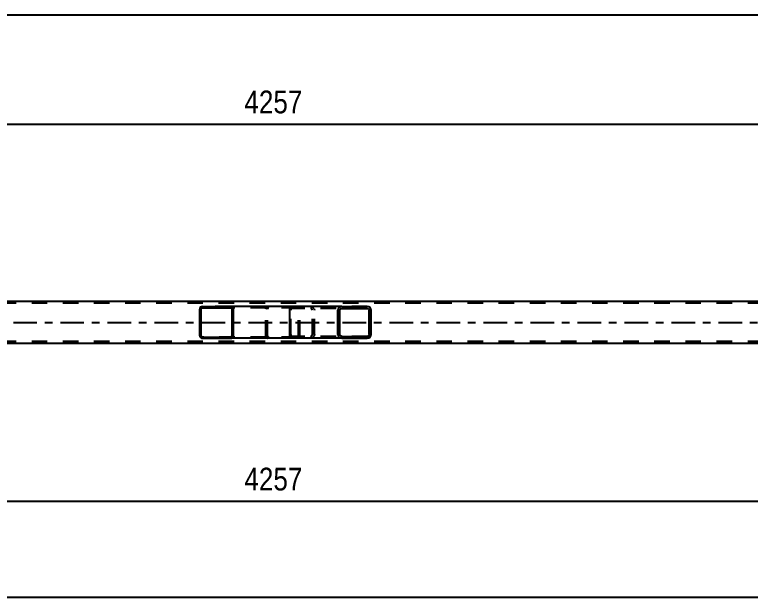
# Model space of a CAD drawing. Header units: millimetres. Extents: x -74 to 767, y -429 to 165.
# Drawn here: x 422.5 to 515.1, y -254.8 to -181.5 of the extents above; entities that cross this region are included whole.
import ezdxf

# ---------------------------------------------------------------- set-up
doc = ezdxf.new("R2010")
doc.units = ezdxf.units.MM
doc.linetypes.add('DXK_LINE_DOT2', pattern=[3.9198, 1.9599, -1.9599])
doc.linetypes.add('DXK_LINE_DOT3', pattern=[5.9187, 2.979, -0.9799, 0.9799, -0.9799])
doc.styles.add('Arial Narrow', font='ARIALN.TTF', dxfattribs={"height": 0.2})

# ---------------------------------------------------------------- blocks, each defined once
blk = doc.blocks.new('Part-814185593-5412 - 5375')
at = {"linetype": 'Continuous'}
h = blk.add_hatch(dxfattribs=at)
h.set_pattern_fill('', scale=0.7, style=0, pattern_type=0)
h.set_pattern_definition([(45, (467.35, -218.5009), (-1.57154, 1.57154), [])])
h.paths.add_polyline_path([(467.388, -218.685), (467.35, -218.501), (467.241, -218.345), (467.078, -218.241), (466.886, -218.205), (463.701, -218.205), (463.509, -218.241), (463.346, -218.345), (463.237, -218.501), (463.199, -218.685), (463.199, -221.725), (463.237, -221.908), (463.346, -222.064), (463.509, -222.168), (463.701, -222.205), (466.886, -222.205), (467.078, -222.168), (467.241, -222.064), (467.35, -221.908), (467.388, -221.725)])
h.paths.add_polyline_path([(467.118, -221.816), (467.063, -221.894), (466.982, -221.946), (466.886, -221.965), (463.701, -221.965), (463.605, -221.946), (463.524, -221.894), (463.469, -221.816), (463.45, -221.725), (463.45, -218.685), (463.469, -218.593), (463.524, -218.515), (463.605, -218.463), (463.701, -218.445), (466.886, -218.445), (466.982, -218.463), (467.063, -218.515), (467.118, -218.593), (467.137, -218.685), (467.137, -221.725)])
at = {"color": 2, "linetype": 'Continuous'}
for p, q in [((457.13, -218.685), (457.151, -218.501)), ((457.151, -218.501), (457.209, -218.345)), ((457.209, -218.345), (457.297, -218.241)), ((457.297, -218.241), (457.401, -218.205)), ((463.701, -218.205), (457.401, -218.205)), ((463.237, -218.501), (463.199, -218.685)), ((463.469, -218.593), (463.524, -218.515)), ((463.701, -218.205), (463.509, -218.241)), ((463.524, -218.515), (463.605, -218.463)), ((463.605, -218.463), (463.701, -218.445)), ((463.701, -218.205), (466.886, -218.205)), ((463.701, -218.445), (466.886, -218.445)), ((467.078, -218.241), (466.886, -218.205)), ((466.886, -218.445), (466.982, -218.463)), ((466.982, -218.463), (467.063, -218.515)), ((467.063, -218.515), (467.118, -218.593)), ((467.388, -218.685), (467.35, -218.501)), ((457.13, -221.725), (457.13, -218.685)), ((463.199, -221.725), (463.199, -218.685)), ((463.45, -218.685), (463.469, -218.593)), ((463.45, -221.725), (463.45, -218.685)), ((467.118, -218.593), (467.137, -218.685)), ((467.137, -221.725), (467.137, -218.685)), ((467.388, -221.725), (467.388, -218.685)), ((457.151, -221.908), (457.13, -221.725)), ((457.209, -222.064), (457.151, -221.908)), ((457.297, -222.168), (457.209, -222.064)), ((457.401, -222.205), (457.297, -222.168)), ((463.701, -222.205), (457.401, -222.205)), ((463.199, -221.725), (463.237, -221.908)), ((463.469, -221.816), (463.45, -221.725)), ((463.524, -221.894), (463.469, -221.816)), ((463.509, -222.168), (463.701, -222.205)), ((463.605, -221.946), (463.524, -221.894)), ((463.701, -221.965), (463.605, -221.946)), ((463.701, -221.965), (466.886, -221.965)), ((463.701, -222.205), (466.886, -222.205)), ((466.982, -221.946), (466.886, -221.965)), ((466.886, -222.205), (467.078, -222.168)), ((467.063, -221.894), (466.982, -221.946)), ((467.118, -221.816), (467.063, -221.894)), ((467.137, -221.725), (467.118, -221.816)), ((467.35, -221.908), (467.388, -221.725))]:
    blk.add_line(p, q, dxfattribs=at)
at = {"color": 7, "linetype": 'DXK_LINE_DOT2'}
for p, q in [((457.305, -218.515), (457.276, -218.593)), ((457.349, -218.463), (457.305, -218.515)), ((457.401, -218.445), (457.349, -218.463)), ((466.886, -218.445), (457.401, -218.445)), ((458.393, -218.445), (458.393, -218.205)), ((459.735, -218.205), (459.928, -218.241)), ((459.832, -218.463), (459.735, -218.445)), ((459.913, -218.515), (459.832, -218.463)), ((459.968, -218.593), (459.913, -218.515)), ((460.2, -218.501), (460.238, -218.685)), ((466.886, -218.205), (463.701, -218.205)), ((457.276, -218.593), (457.265, -218.685)), ((457.265, -221.725), (457.265, -218.685)), ((459.987, -218.685), (459.968, -218.593)), ((459.987, -221.725), (459.987, -218.685)), ((460.238, -221.725), (460.238, -218.685)), ((457.265, -221.725), (457.276, -221.816)), ((457.276, -221.816), (457.305, -221.894)), ((457.305, -221.894), (457.349, -221.946)), ((457.349, -221.946), (457.401, -221.965)), ((466.886, -221.965), (457.401, -221.965)), ((458.393, -222.205), (458.393, -221.965)), ((459.735, -221.965), (459.832, -221.946)), ((459.928, -222.168), (459.735, -222.205)), ((459.832, -221.946), (459.913, -221.894)), ((459.913, -221.894), (459.968, -221.816)), ((459.968, -221.816), (459.987, -221.725)), ((460.238, -221.725), (460.2, -221.908)), ((466.886, -222.205), (463.701, -222.205))]:
    blk.add_line(p, q, dxfattribs=at)
for centre, start, end in [((459.75, -218.7), 23.84941, 68.8059), ((459.75, -221.709), 291.1941, 336.15059)]:
    blk.add_arc(centre, 0.492, start, end, dxfattribs=at)
at = {"color": 2, "linetype": 'Continuous'}
for centre, start, end in [((463.687, -218.7), 111.1941, 156.15059), ((466.9, -218.7), 23.84941, 68.8059), ((463.687, -221.709), 203.84941, 248.8059), ((466.9, -221.709), 291.1941, 336.15059)]:
    blk.add_arc(centre, 0.492, start, end, dxfattribs=at)
blk = doc.blocks.new('Part-814185593-5413 - 5375')
at = {"linetype": 'Continuous'}
h = blk.add_hatch(dxfattribs=at)
h.set_pattern_fill('', scale=0.7, style=0, pattern_type=0)
h.set_pattern_definition([(45, (450.0179, -218.402), (-1.57154, 1.57154), [])])
h.paths.add_polyline_path([(450.044, -218.525), (450.018, -218.402), (449.944, -218.298), (449.834, -218.229), (449.703, -218.205), (446.128, -218.205), (445.997, -218.229), (445.887, -218.298), (445.813, -218.402), (445.787, -218.525), (445.787, -221.885), (445.813, -222.007), (445.887, -222.111), (445.997, -222.18), (446.128, -222.205), (449.703, -222.205), (449.834, -222.18), (449.944, -222.111), (450.018, -222.007), (450.044, -221.885)])
h.paths.add_polyline_path([(449.861, -221.946), (449.824, -221.998), (449.768, -222.032), (449.703, -222.045), (446.128, -222.045), (446.062, -222.032), (446.007, -221.998), (445.97, -221.946), (445.957, -221.885), (445.957, -218.525), (445.97, -218.463), (446.007, -218.411), (446.062, -218.377), (446.128, -218.365), (449.703, -218.365), (449.768, -218.377), (449.824, -218.411), (449.861, -218.463), (449.874, -218.525), (449.874, -221.885)])
at = {"color": 2, "linetype": 'Continuous'}
for p, q in [((445.813, -218.402), (445.787, -218.525)), ((445.787, -221.885), (445.787, -218.525)), ((445.957, -218.525), (445.97, -218.463)), ((445.957, -221.885), (445.957, -218.525)), ((445.97, -218.463), (446.007, -218.411)), ((446.128, -218.205), (445.997, -218.229)), ((446.007, -218.411), (446.062, -218.377)), ((446.062, -218.377), (446.128, -218.365)), ((446.128, -218.205), (449.703, -218.205)), ((446.128, -218.365), (449.703, -218.365)), ((457.401, -218.205), (449.703, -218.205)), ((449.834, -218.229), (449.703, -218.205)), ((449.703, -218.365), (449.768, -218.377)), ((449.768, -218.377), (449.824, -218.411)), ((449.824, -218.411), (449.861, -218.463)), ((449.861, -218.463), (449.874, -218.525)), ((449.874, -221.885), (449.874, -218.525)), ((450.044, -218.525), (450.018, -218.402)), ((450.044, -221.885), (450.044, -218.525)), ((445.787, -221.885), (445.813, -222.007)), ((445.97, -221.946), (445.957, -221.885)), ((446.007, -221.998), (445.97, -221.946)), ((445.997, -222.18), (446.128, -222.205)), ((446.062, -222.032), (446.007, -221.998)), ((446.128, -222.045), (446.062, -222.032)), ((446.128, -222.045), (449.703, -222.045)), ((446.128, -222.205), (449.703, -222.205)), ((449.768, -222.032), (449.703, -222.045)), ((449.703, -222.205), (449.834, -222.18)), ((457.401, -222.205), (449.703, -222.205)), ((449.824, -221.998), (449.768, -222.032)), ((449.861, -221.946), (449.824, -221.998)), ((449.874, -221.885), (449.861, -221.946)), ((450.018, -222.007), (450.044, -221.885))]:
    blk.add_line(p, q, dxfattribs=at)
at = {"color": 7, "linetype": 'DXK_LINE_DOT2'}
for p, q in [((449.703, -218.205), (446.128, -218.205)), ((458.053, -218.365), (446.128, -218.365)), ((454.136, -218.525), (454.162, -218.402)), ((454.136, -221.885), (454.136, -218.525)), ((454.32, -218.463), (454.307, -218.525)), ((454.307, -221.885), (454.307, -218.525)), ((454.357, -218.411), (454.32, -218.463)), ((454.347, -218.229), (454.477, -218.205)), ((454.412, -218.377), (454.357, -218.411)), ((454.477, -218.365), (454.412, -218.377)), ((458.053, -218.205), (457.401, -218.205)), ((458.053, -218.205), (458.183, -218.229)), ((458.118, -218.377), (458.053, -218.365)), ((458.173, -218.411), (458.118, -218.377)), ((458.21, -218.463), (458.173, -218.411)), ((458.223, -218.525), (458.21, -218.463)), ((458.223, -221.885), (458.223, -218.525)), ((458.367, -218.402), (458.388, -218.501)), ((458.388, -218.501), (458.393, -218.525)), ((458.393, -221.885), (458.393, -218.525)), ((458.053, -222.045), (446.128, -222.045)), ((449.703, -222.205), (446.128, -222.205)), ((454.162, -222.007), (454.136, -221.885)), ((454.307, -221.885), (454.32, -221.946)), ((454.32, -221.946), (454.357, -221.998)), ((454.477, -222.205), (454.347, -222.18)), ((454.357, -221.998), (454.371, -222.007)), ((454.371, -222.007), (454.412, -222.032)), ((454.412, -222.032), (454.477, -222.045)), ((458.053, -222.205), (457.401, -222.205)), ((458.053, -222.045), (458.118, -222.032)), ((458.183, -222.18), (458.053, -222.205)), ((458.118, -222.032), (458.173, -221.998)), ((458.173, -221.998), (458.21, -221.946)), ((458.21, -221.946), (458.223, -221.885)), ((458.388, -221.908), (458.367, -222.007)), ((458.393, -221.885), (458.388, -221.908))]:
    blk.add_line(p, q, dxfattribs=at)
at = {"color": 2, "linetype": 'Continuous'}
for centre, start, end in [((446.115, -218.538), 110.75832, 155.68004), ((449.716, -218.538), 24.31995, 69.24168), ((446.115, -221.871), 204.31995, 249.24168), ((449.716, -221.871), 290.75832, 335.68004)]:
    blk.add_arc(centre, 0.331, start, end, dxfattribs=at)
at = {"color": 7, "linetype": 'DXK_LINE_DOT2'}
for centre, start, end in [((454.464, -218.538), 110.75832, 155.68004), ((458.066, -218.538), 24.31996, 69.24168), ((454.464, -221.871), 204.31996, 249.24168), ((458.066, -221.871), 290.75832, 335.68004)]:
    blk.add_arc(centre, 0.331, start, end, dxfattribs=at)
blk = doc.blocks.new('Part-814185593-5551 - 5375')
at = {"color": 2, "linetype": 'Continuous'}
for p, q in [((539.411, -217.565), (375.142, -217.565)), ((539.411, -222.845), (375.142, -222.845))]:
    blk.add_line(p, q, dxfattribs=at)
at = {"color": 7, "linetype": 'DXK_LINE_DOT2'}
for p, q in [((638.262, -217.805), (61.28, -217.805)), ((638.262, -222.605), (61.28, -222.605))]:
    blk.add_line(p, q, dxfattribs=at)
at = {"color": 7, "linetype": 'DXK_LINE_DOT3'}
blk.add_line((61.28, -220.205), (638.262, -220.205), dxfattribs=at)
blk = doc.blocks.new('StraightDimension-814185593-5689 - 5375')
at = {"color": 7, "linetype": 'Continuous'}
for p, q in [((540.211, -208.965), (540.211, -184.792)), ((369.942, -208.965), (369.942, -186.621)), ((371.442, -194.633), (368.442, -195.833)), ((369.942, -195.233), (540.211, -195.233)), ((538.711, -195.833), (541.711, -194.633))]:
    blk.add_line(p, q, dxfattribs=at)
at = {"color": 0}
blk.add_wipeout([(459.333, -194.483), (459.333, -190.283), (450.82, -190.283), (450.82, -194.483)], dxfattribs=at)
at = {"color": 3, "style": 'Arial Narrow'}
blk.add_text('4257', height=2.8633, dxfattribs=at).set_placement((451.42, -193.883))
at = {"color": 0, "linetype": 'Continuous'}
blk.add_wipeout([(539.611, -184.192), (535.411, -184.192), (535.411, -194.533), (539.611, -194.533)], dxfattribs=at)
at = {"color": 3, "linetype": 'Continuous', "style": 'Arial Narrow'}
blk.add_text('12346', height=2.8633, rotation=90.00021, dxfattribs=at).set_placement((539.011, -193.933))
blk = doc.blocks.new('StraightDimension-814185593-5724 - 5375')
at = {"color": 7, "linetype": 'Continuous'}
for p, q in [((369.942, -232.245), (369.942, -251.328)), ((540.211, -232.245), (540.211, -253.157)), ((371.442, -242.116), (368.442, -243.316)), ((538.711, -243.316), (541.711, -242.116)), ((369.942, -242.716), (540.211, -242.716))]:
    blk.add_line(p, q, dxfattribs=at)
at = {"color": 0}
blk.add_wipeout([(459.333, -241.966), (459.333, -237.766), (450.82, -237.766), (450.82, -241.966)], dxfattribs=at)
at = {"color": 3, "style": 'Arial Narrow'}
blk.add_text('4257', height=2.8633, dxfattribs=at).set_placement((451.42, -241.366))
at = {"color": 0, "linetype": 'Continuous'}
blk.add_wipeout([(539.611, -243.416), (535.411, -243.416), (535.411, -253.757), (539.611, -253.757)], dxfattribs=at)
at = {"color": 3, "linetype": 'Continuous', "style": 'Arial Narrow'}
blk.add_text('12346', height=2.8633, rotation=90.00021, dxfattribs=at).set_placement((539.011, -253.157))
blk = doc.blocks.new('StraightDimension-814185593-5769 - 5375')
at = {"color": 7, "linetype": 'Continuous'}
blk.add_line((48.607, -254.815), (649.122, -254.815), dxfattribs=at)
blk = doc.blocks.new('StraightDimension-814185593-9256 - 5375')
at = {"color": 7, "linetype": 'Continuous'}
blk.add_line((49.239, -181.467), (648.482, -181.467), dxfattribs=at)

msp = doc.modelspace()

# ---------------------------------------------------------------- block references
for name in ['StraightDimension-814185593-5689 - 5375', 'Part-814185593-5551 - 5375', 'Part-814185593-5413 - 5375', 'Part-814185593-5412 - 5375', 'StraightDimension-814185593-5724 - 5375']:
    msp.add_blockref(name, (0, 0))

# ---------------------------------------------------------------- next in the draw order: block references
for name in ['StraightDimension-814185593-9256 - 5375', 'StraightDimension-814185593-5769 - 5375']:
    msp.add_blockref(name, (0, 0))

doc.saveas('drawing.dxf')
